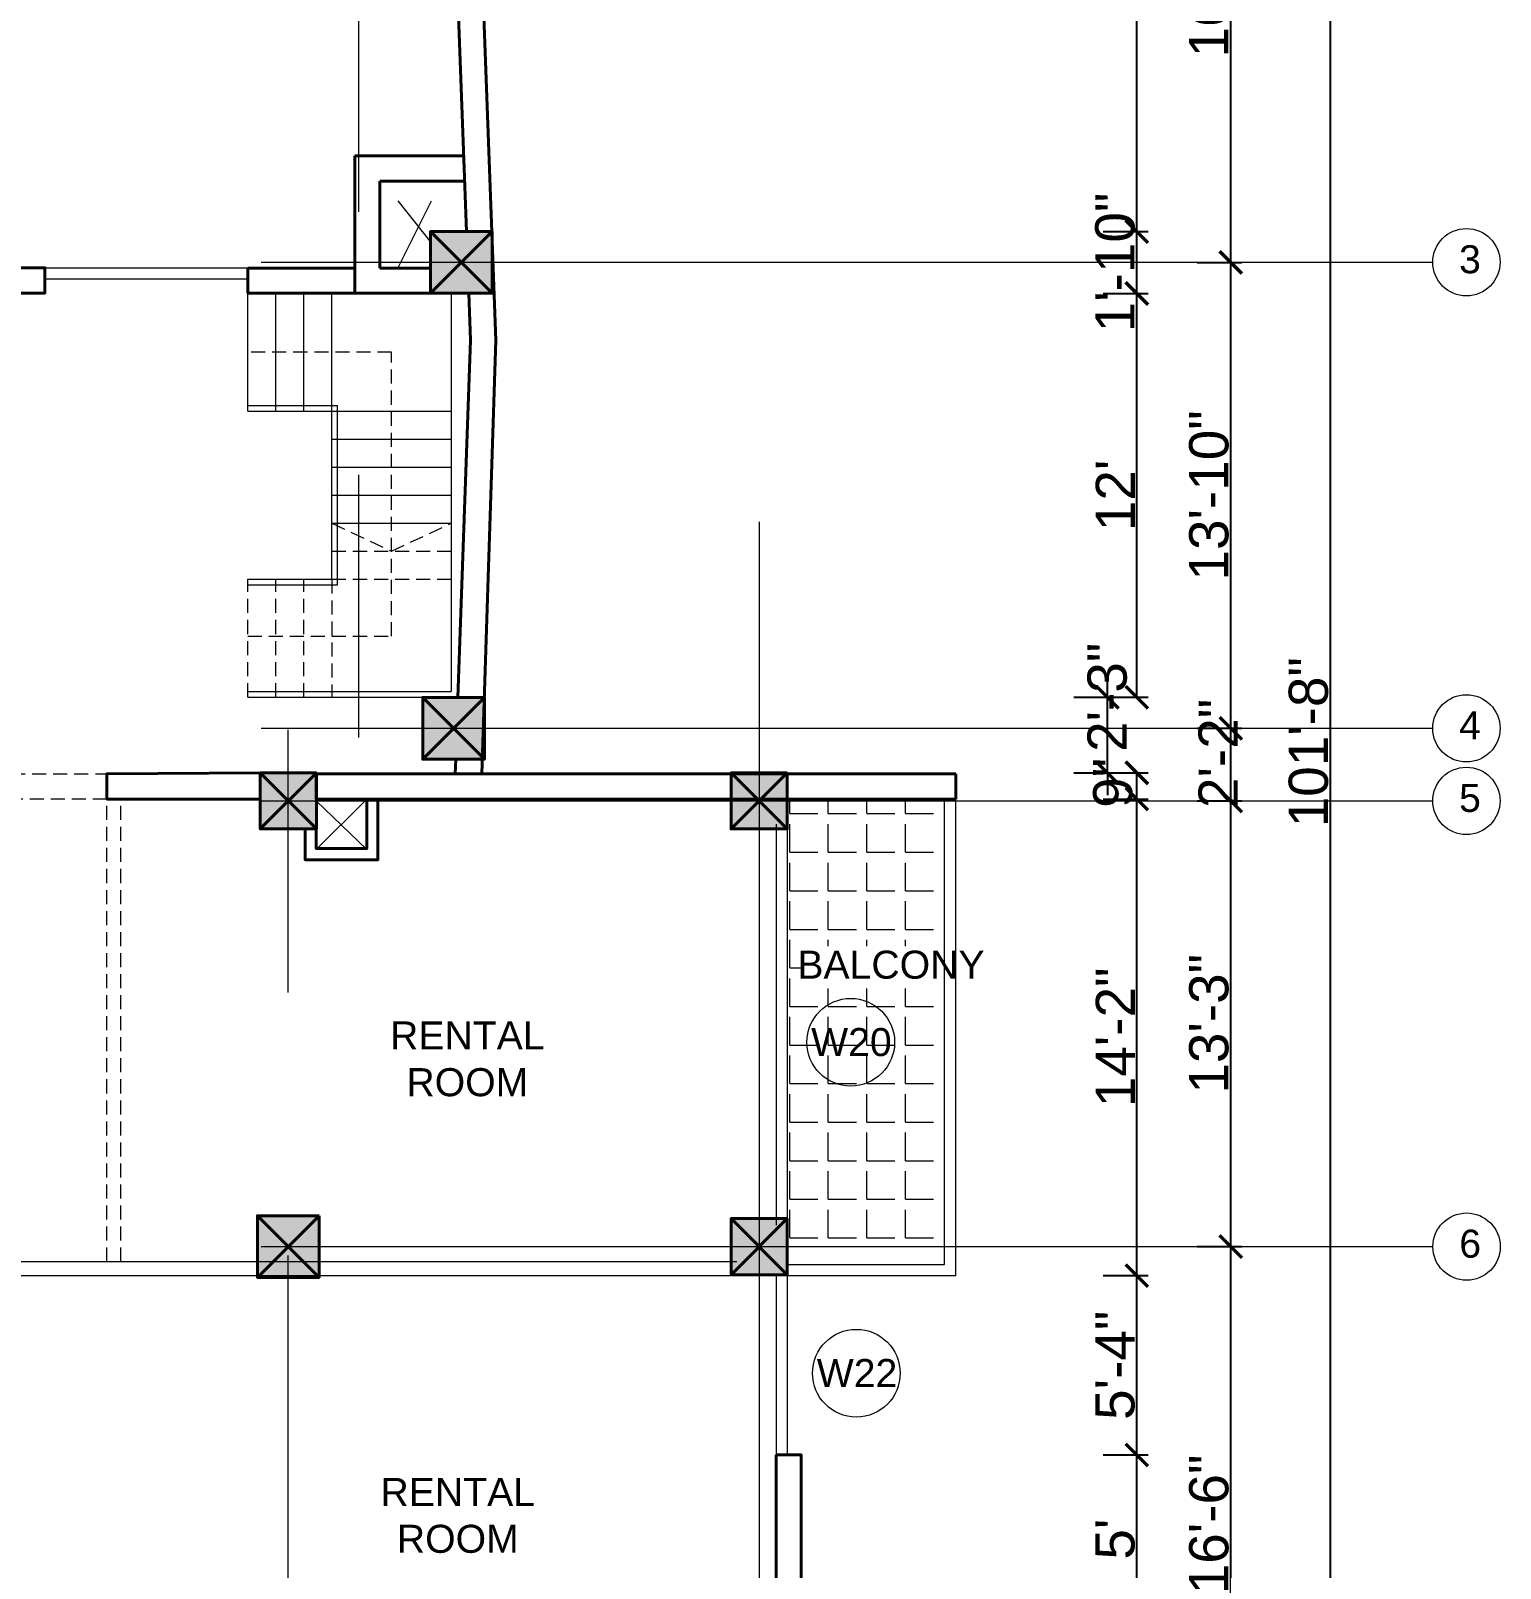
# Model space of a CAD drawing. Header units: inches. Extents: x 0 to 179512, y -43395 to -31716.
# Drawn here: x 174093 to 174617, y -37889 to -37341 of the extents above; entities that cross this region are included whole.
import ezdxf

# ---------------------------------------------------------------- set-up
doc = ezdxf.new("R2010")
doc.units = ezdxf.units.IN
doc.header["$LTSCALE"] = 10
doc.header["$MEASUREMENT"] = 0
doc.linetypes.add('CENTER2', pattern=[1.125, 0.75, -0.125, 0.125, -0.125])
doc.linetypes.add('DASHED', pattern=[0.75, 0.5, -0.25])
doc.layers.get('Defpoints').update_dxf_attribs({"color": 215})
for name, color, linetype, lineweight in [('colum', 2, 'Continuous', 40), ('DUCT', 6, 'Continuous', 40), ('Grid name', 4, 'Continuous', 0), ('hatch', 95, 'Continuous', 0), ('NEW LETTERING', 3, 'Continuous', 0), ('OL_AR_Center line', 253, 'CENTER2', 13), ('OL_AR_Hatch', 253, 'Continuous', 15), ('OL_AR_SYMBOL', 1, 'Continuous', 5), ('OL_AR_Text', 140, 'Continuous', 5), ('OL_AR_WALL', 255, 'Continuous', 40), ('window', 6, 'Continuous', 9)]:
    doc.layers.add(name, color=color, linetype=linetype, lineweight=lineweight)
doc.styles.add('arial', font='arial.ttf')
doc.styles.get("Standard").update_dxf_attribs({"font": 'arial.ttf'})
doc.dimstyles.new('Dim_OLA', dxfattribs={"dimscale": 2, "dimtxt": 7, "dimasz": 4, "dimexe": 2, "dimexo": 0.5, "dimgap": 0.3, "dimtad": 1, "dimdec": 0, "dimzin": 0, "dimdsep": 46, "dimlunit": 3, "dimtxsty": 'arial', "dimblk": 'ARCHTICK', "dimcen": 0.05, "dimadec": 0, "dimazin": 0, "dimtfac": 1, "dimtdec": 0, "dimtix": 1, "dimtmove": 2, "dimatfit": 3, "dimldrblk": 'DOT', "dimfxl": 6, "dimfxlon": 1, "dimtolj": 1, "dimtzin": 0, "dimarcsym": 0})

# ---------------------------------------------------------------- blocks, each defined once
blk = doc.blocks.new('stair')
at = {"layer": 'OL_AR_Hatch'}
for p, q in [((165958.84, -28087.27), (165958.84, -28045.27)), ((165968.84, -28087.27), (165968.84, -28045.27)), ((165978.84, -28087.27), (165978.84, -28045.27)), ((165988.84, -28147.27), (165988.84, -28045.27)), ((165958.84, -28085.27), (165990.84, -28085.27)), ((165958.84, -28087.27), (166031.31, -28087.27)), ((165990.84, -28149.27), (165990.84, -28085.27)), ((165988.84, -28097.27), (166031.31, -28097.27)), ((165988.84, -28107.27), (166031.31, -28107.27)), ((165988.84, -28117.27), (166031.31, -28117.27)), ((165988.84, -28127.27), (166031.31, -28127.27)), ((165958.84, -28147.27), (165988.84, -28147.27)), ((165958.84, -28149.27), (165990.84, -28149.27)), ((165958.84, -28187.27), (166031.31, -28187.27)), ((165958.84, -28189.27), (166031.31, -28189.27))]:
    blk.add_line(p, q, dxfattribs=at)
blk.add_lwpolyline([(165958.84, -28045.27), (166031.31, -28045.27), (166031.31, -28187.27)], dxfattribs=at)
at = {"layer": 'OL_AR_SYMBOL', "linetype": 'DASHED'}
for p, q in [((165988.84, -28137.27), (166031.31, -28137.27)), ((165958.84, -28189.27), (165958.84, -28147.27)), ((165968.84, -28189.27), (165968.84, -28147.27)), ((165978.84, -28189.27), (165978.84, -28147.27)), ((165988.84, -28147.27), (166031.31, -28147.27)), ((165988.84, -28147.27), (165988.84, -28189.27))]:
    blk.add_line(p, q, dxfattribs=at)
for points in [[(165958.84, -28167.5), (166010.07, -28167.5), (166010.07, -28066.27), (165958.84, -28066.27)], [(165988.84, -28127.27), (166010.07, -28137.27), (166031.31, -28127.27)]]:
    blk.add_lwpolyline(points, dxfattribs=at)
blk = doc.blocks.new('_ArchTick')
at = {"color": 0, "linetype": 'ByBlock', "const_width": 0.15}
blk.add_lwpolyline([(-0.5, -0.5), (0.5, 0.5)], dxfattribs=at)
blk = doc.blocks.new('*D164')
at = {"layer": 'Defpoints', "color": 0, "transparency": 16777216}
for p in [(174422.94, -36963.5), (174250.39, -37220.13), (174422.94, -37605.44)]:
    blk.add_point(p, dxfattribs=at)
at = {"layer": 'OL_AR_Text', "color": 0, "lineweight": -2, "transparency": 16777216}
for p, q in [((174250.39, -36975.5), (174250.39, -36959.5)), ((174422.94, -36975.5), (174422.94, -36959.5)), ((174250.39, -36963.5), (174422.94, -36963.5))]:
    blk.add_line(p, q, dxfattribs=at)
at = {"layer": 'OL_AR_Text', "color": 0, "lineweight": -2, "transparency": 16777216, "xscale": 8, "yscale": 8, "zscale": 8, "rotation": 180}
blk.add_blockref('_ArchTick', (174250.39, -36963.5), dxfattribs=at)
at = {"layer": 'OL_AR_Text', "color": 0, "lineweight": -2, "transparency": 16777216, "xscale": 8, "yscale": 8, "zscale": 8}
blk.add_blockref('_ArchTick', (174422.94, -36963.5), dxfattribs=at)
at = {"layer": 'OL_AR_Text', "color": 0, "transparency": 16777216, "insert": (174336.66, -36955.75), "char_height": 14, "attachment_point": 5, "style": 'arial'}
blk.add_mtext('\\A1;14\'-5"', dxfattribs=at)
blk = doc.blocks.new('_Dot')
at = {"color": 0, "linetype": 'ByBlock', "lineweight": -2}
blk.add_line((-0.5, 0), (-1, 0), dxfattribs=at)
at = {"color": 0, "linetype": 'ByBlock', "const_width": 0.5}
blk.add_lwpolyline([(-0.25, 0, 1), (0.25, 0, 1)], format="xyb", close=True, dxfattribs=at)
blk = doc.blocks.new('*D312')
at = {"layer": 'Defpoints', "color": 0, "transparency": 16777216}
for p in [(174367.86, -37848.66), (174487.5, -37848.66), (174358.86, -37908.66)]:
    blk.add_point(p, dxfattribs=at)
at = {"layer": 'OL_AR_Text', "color": 0, "lineweight": -2, "transparency": 16777216}
for p, q in [((174475.5, -37848.66), (174491.5, -37848.66)), ((174487.5, -37908.66), (174487.5, -37848.66)), ((174475.5, -37908.66), (174491.5, -37908.66))]:
    blk.add_line(p, q, dxfattribs=at)
at = {"layer": 'OL_AR_Text', "color": 0, "lineweight": -2, "transparency": 16777216, "xscale": 8, "yscale": 8, "zscale": 8}
for p, rotation in [((174487.5, -37848.66), 90), ((174487.5, -37908.66), 270)]:
    blk.add_blockref('_ArchTick', p, dxfattribs=dict(at, rotation=rotation))
at = {"layer": 'OL_AR_Text', "color": 0, "transparency": 16777216, "insert": (174479.78, -37878.66), "char_height": 14, "attachment_point": 5, "rotation": 90, "style": 'arial'}
blk.add_mtext("\\A1;5'", dxfattribs=at)
blk = doc.blocks.new('*D313')
at = {"layer": 'Defpoints', "color": 0, "transparency": 16777216}
for p in [(174362.86, -37784.72), (174487.5, -37784.72), (174367.86, -37848.66)]:
    blk.add_point(p, dxfattribs=at)
at = {"layer": 'OL_AR_Text', "color": 0, "lineweight": -2, "transparency": 16777216}
for p, q in [((174475.5, -37784.72), (174491.5, -37784.72)), ((174487.5, -37848.66), (174487.5, -37784.72)), ((174475.5, -37848.66), (174491.5, -37848.66))]:
    blk.add_line(p, q, dxfattribs=at)
at = {"layer": 'OL_AR_Text', "color": 0, "lineweight": -2, "transparency": 16777216, "xscale": 8, "yscale": 8, "zscale": 8}
for p, rotation in [((174487.5, -37784.72), 90), ((174487.5, -37848.66), 270)]:
    blk.add_blockref('_ArchTick', p, dxfattribs=dict(at, rotation=rotation))
at = {"layer": 'OL_AR_Text', "color": 0, "transparency": 16777216, "insert": (174479.78, -37816.69), "char_height": 14, "attachment_point": 5, "rotation": 90, "style": 'arial'}
blk.add_mtext('\\A1;5\'-4"', dxfattribs=at)
blk = doc.blocks.new('*D314')
at = {"layer": 'Defpoints', "color": 0, "transparency": 16777216}
for p in [(174422.94, -37614.78), (174487.5, -37614.78), (174362.86, -37784.72)]:
    blk.add_point(p, dxfattribs=at)
at = {"layer": 'OL_AR_Text', "color": 0, "lineweight": -2, "transparency": 16777216}
for p, q in [((174475.5, -37614.78), (174491.5, -37614.78)), ((174487.5, -37784.72), (174487.5, -37614.78)), ((174475.5, -37784.72), (174491.5, -37784.72))]:
    blk.add_line(p, q, dxfattribs=at)
at = {"layer": 'OL_AR_Text', "color": 0, "lineweight": -2, "transparency": 16777216, "xscale": 8, "yscale": 8, "zscale": 8}
for p, rotation in [((174487.5, -37614.78), 90), ((174487.5, -37784.72), 270)]:
    blk.add_blockref('_ArchTick', p, dxfattribs=dict(at, rotation=rotation))
at = {"layer": 'OL_AR_Text', "color": 0, "transparency": 16777216, "insert": (174479.87, -37699.75), "char_height": 14, "attachment_point": 5, "rotation": 90, "style": 'arial'}
blk.add_mtext('\\A1;14\'-2"', dxfattribs=at)
blk = doc.blocks.new('*D315')
at = {"layer": 'Defpoints', "color": 0, "transparency": 16777216}
for p in [(174422.94, -37605.44), (174487.5, -37605.44), (174422.94, -37614.78)]:
    blk.add_point(p, dxfattribs=at)
at = {"layer": 'OL_AR_Text', "color": 0, "lineweight": -2, "transparency": 16777216}
for p, q in [((174475.5, -37605.44), (174491.5, -37605.44)), ((174487.5, -37614.78), (174487.5, -37605.44)), ((174475.5, -37614.78), (174491.5, -37614.78))]:
    blk.add_line(p, q, dxfattribs=at)
at = {"layer": 'OL_AR_Text', "color": 0, "lineweight": -2, "transparency": 16777216, "xscale": 8, "yscale": 8, "zscale": 8}
for p, rotation in [((174487.5, -37605.44), 90), ((174487.5, -37614.78), 270)]:
    blk.add_blockref('_ArchTick', p, dxfattribs=dict(at, rotation=rotation))
at = {"layer": 'OL_AR_Text', "color": 0, "transparency": 16777216, "insert": (174479, -37609), "char_height": 14, "attachment_point": 5, "rotation": 90, "style": 'arial'}
blk.add_mtext('\\A1;9"', dxfattribs=at)
blk = doc.blocks.new('*D316')
at = {"layer": 'Defpoints', "color": 0, "transparency": 16777216}
for p in [(174254.57, -37578.51), (174477, -37578.51), (174422.94, -37605.44)]:
    blk.add_point(p, dxfattribs=at)
at = {"layer": 'OL_AR_Text', "color": 0, "lineweight": -2, "transparency": 16777216}
for p, q in [((174477, -37578.51), (174477, -37570.51)), ((174465, -37578.51), (174481, -37578.51)), ((174477, -37605.44), (174477, -37578.51)), ((174465, -37605.44), (174481, -37605.44)), ((174477, -37605.44), (174477, -37613.44))]:
    blk.add_line(p, q, dxfattribs=at)
at = {"layer": 'OL_AR_Text', "color": 0, "lineweight": -2, "transparency": 16777216, "xscale": 8, "yscale": 8, "zscale": 8}
for p, rotation in [((174477, -37578.51), 270), ((174477, -37605.44), 90)]:
    blk.add_blockref('_ArchTick', p, dxfattribs=dict(at, rotation=rotation))
at = {"layer": 'OL_AR_Text', "color": 0, "transparency": 16777216, "insert": (174477, -37578.51), "char_height": 14, "attachment_point": 5, "rotation": 90, "style": 'arial'}
blk.add_mtext('\\A1;2\'-3"', dxfattribs=at)
blk = doc.blocks.new('*D317')
at = {"layer": 'Defpoints', "color": 0, "transparency": 16777216}
for p in [(174258.33, -37434.51), (174487.5, -37434.51), (174254.57, -37578.51)]:
    blk.add_point(p, dxfattribs=at)
at = {"layer": 'OL_AR_Text', "color": 0, "lineweight": -2, "transparency": 16777216}
for p, q in [((174475.5, -37434.51), (174491.5, -37434.51)), ((174487.5, -37578.51), (174487.5, -37434.51)), ((174475.5, -37578.51), (174491.5, -37578.51))]:
    blk.add_line(p, q, dxfattribs=at)
at = {"layer": 'OL_AR_Text', "color": 0, "lineweight": -2, "transparency": 16777216, "xscale": 8, "yscale": 8, "zscale": 8}
for p, rotation in [((174487.5, -37434.51), 90), ((174487.5, -37578.51), 270)]:
    blk.add_blockref('_ArchTick', p, dxfattribs=dict(at, rotation=rotation))
at = {"layer": 'OL_AR_Text', "color": 0, "transparency": 16777216, "insert": (174479.87, -37506.51), "char_height": 14, "attachment_point": 5, "rotation": 90, "style": 'arial'}
blk.add_mtext("\\A1;12'", dxfattribs=at)
blk = doc.blocks.new('*D318')
at = {"layer": 'Defpoints', "color": 0, "transparency": 16777216}
for p in [(174257.66, -37412.44), (174487.5, -37412.44), (174258.33, -37434.51)]:
    blk.add_point(p, dxfattribs=at)
at = {"layer": 'OL_AR_Text', "color": 0, "lineweight": -2, "transparency": 16777216}
for p, q in [((174475.5, -37412.44), (174491.5, -37412.44)), ((174487.5, -37434.51), (174487.5, -37412.44)), ((174475.5, -37434.51), (174491.5, -37434.51))]:
    blk.add_line(p, q, dxfattribs=at)
at = {"layer": 'OL_AR_Text', "color": 0, "transparency": 16777216, "insert": (174479.75, -37423.47), "char_height": 14, "attachment_point": 5, "rotation": 90, "style": 'arial'}
blk.add_mtext('\\A1;1\'-10"', dxfattribs=at)
blk = doc.blocks.new('*D319')
at = {"layer": 'Defpoints', "color": 0, "transparency": 16777216}
for p in [(174250.39, -37220.13), (174487.5, -37220.13), (174257.66, -37412.44)]:
    blk.add_point(p, dxfattribs=at)
at = {"layer": 'OL_AR_Text', "color": 0, "lineweight": -2, "transparency": 16777216}
for p, q in [((174475.5, -37220.13), (174491.5, -37220.13)), ((174487.5, -37412.44), (174487.5, -37220.13)), ((174475.5, -37412.44), (174491.5, -37412.44))]:
    blk.add_line(p, q, dxfattribs=at)
at = {"layer": 'OL_AR_Text', "color": 0, "lineweight": -2, "transparency": 16777216, "xscale": 8, "yscale": 8, "zscale": 8}
for p, rotation in [((174487.5, -37220.13), 90), ((174487.5, -37412.44), 270)]:
    blk.add_blockref('_ArchTick', p, dxfattribs=dict(at, rotation=rotation))
at = {"layer": 'OL_AR_Text', "color": 0, "transparency": 16777216, "insert": (174479.75, -37316.28), "char_height": 14, "attachment_point": 5, "rotation": 90, "style": 'arial'}
blk.add_mtext("\\A1;16'", dxfattribs=at)
blk = doc.blocks.new('*D324')
at = {"layer": 'Defpoints', "color": 0, "transparency": 16777216}
for p in [(174352.86, -37774.38), (174521, -37774.38), (174026.18, -37972.47)]:
    blk.add_point(p, dxfattribs=at)
at = {"layer": 'OL_AR_Text', "color": 0, "lineweight": -2, "transparency": 16777216}
for p, q in [((174509, -37774.38), (174525, -37774.38)), ((174521, -37972.47), (174521, -37774.38)), ((174509, -37972.47), (174525, -37972.47))]:
    blk.add_line(p, q, dxfattribs=at)
at = {"layer": 'OL_AR_Text', "color": 0, "lineweight": -2, "transparency": 16777216, "xscale": 8, "yscale": 8, "zscale": 8}
for p, rotation in [((174521, -37774.38), 90), ((174521, -37972.47), 270)]:
    blk.add_blockref('_ArchTick', p, dxfattribs=dict(at, rotation=rotation))
at = {"layer": 'OL_AR_Text', "color": 0, "transparency": 16777216, "insert": (174513.25, -37873.42), "char_height": 14, "attachment_point": 5, "rotation": 90, "style": 'arial'}
blk.add_mtext('\\A1;16\'-6"', dxfattribs=at)
blk = doc.blocks.new('*D325')
at = {"layer": 'Defpoints', "color": 0, "transparency": 16777216}
for p in [(174352.86, -37615.44), (174521, -37615.44), (174352.86, -37774.38)]:
    blk.add_point(p, dxfattribs=at)
at = {"layer": 'OL_AR_Text', "color": 0, "lineweight": -2, "transparency": 16777216}
for p, q in [((174509, -37615.44), (174525, -37615.44)), ((174521, -37774.38), (174521, -37615.44)), ((174509, -37774.38), (174525, -37774.38))]:
    blk.add_line(p, q, dxfattribs=at)
at = {"layer": 'OL_AR_Text', "color": 0, "lineweight": -2, "transparency": 16777216, "xscale": 8, "yscale": 8, "zscale": 8}
for p, rotation in [((174521, -37615.44), 90), ((174521, -37774.38), 270)]:
    blk.add_blockref('_ArchTick', p, dxfattribs=dict(at, rotation=rotation))
at = {"layer": 'OL_AR_Text', "color": 0, "transparency": 16777216, "insert": (174513.25, -37694.91), "char_height": 14, "attachment_point": 5, "rotation": 90, "style": 'arial'}
blk.add_mtext('\\A1;13\'-3"', dxfattribs=at)
blk = doc.blocks.new('*D326')
at = {"layer": 'Defpoints', "color": 0, "transparency": 16777216}
for p in [(174352.86, -37589.57), (174521, -37589.57), (174352.86, -37615.44)]:
    blk.add_point(p, dxfattribs=at)
at = {"layer": 'OL_AR_Text', "color": 0, "lineweight": -2, "transparency": 16777216}
for p, q in [((174509, -37589.57), (174525, -37589.57)), ((174521, -37615.44), (174521, -37589.57)), ((174509, -37615.44), (174525, -37615.44))]:
    blk.add_line(p, q, dxfattribs=at)
at = {"layer": 'OL_AR_Text', "color": 0, "lineweight": -2, "transparency": 16777216, "xscale": 8, "yscale": 8, "zscale": 8}
for p, rotation in [((174521, -37589.57), 90), ((174521, -37615.44), 270)]:
    blk.add_blockref('_ArchTick', p, dxfattribs=dict(at, rotation=rotation))
at = {"layer": 'OL_AR_Text', "color": 0, "transparency": 16777216, "insert": (174516.5, -37598.5), "char_height": 14, "attachment_point": 5, "rotation": 90, "style": 'arial'}
blk.add_mtext('\\A1;2\'-2"', dxfattribs=at)
blk = doc.blocks.new('*D327')
at = {"layer": 'Defpoints', "color": 0, "transparency": 16777216}
for p in [(174246.66, -37423.44), (174521, -37423.44), (174352.86, -37589.57)]:
    blk.add_point(p, dxfattribs=at)
at = {"layer": 'OL_AR_Text', "color": 0, "lineweight": -2, "transparency": 16777216}
for p, q in [((174509, -37423.44), (174525, -37423.44)), ((174521, -37589.57), (174521, -37423.44)), ((174509, -37589.57), (174525, -37589.57))]:
    blk.add_line(p, q, dxfattribs=at)
at = {"layer": 'OL_AR_Text', "color": 0, "lineweight": -2, "transparency": 16777216, "xscale": 8, "yscale": 8, "zscale": 8}
for p, rotation in [((174521, -37423.44), 90), ((174521, -37589.57), 270)]:
    blk.add_blockref('_ArchTick', p, dxfattribs=dict(at, rotation=rotation))
at = {"layer": 'OL_AR_Text', "color": 0, "transparency": 16777216, "insert": (174513.25, -37506.51), "char_height": 14, "attachment_point": 5, "rotation": 90, "style": 'arial'}
blk.add_mtext('\\A1;13\'-10"', dxfattribs=at)
blk = doc.blocks.new('*D328')
at = {"layer": 'Defpoints', "color": 0, "transparency": 16777216}
for p in [(174222.71, -37227.44), (174521, -37227.44), (174246.66, -37423.44)]:
    blk.add_point(p, dxfattribs=at)
at = {"layer": 'OL_AR_Text', "color": 0, "lineweight": -2, "transparency": 16777216}
for p, q in [((174509, -37227.44), (174525, -37227.44)), ((174521, -37423.44), (174521, -37227.44)), ((174509, -37423.44), (174525, -37423.44))]:
    blk.add_line(p, q, dxfattribs=at)
at = {"layer": 'OL_AR_Text', "color": 0, "lineweight": -2, "transparency": 16777216, "xscale": 8, "yscale": 8, "zscale": 8}
for p, rotation in [((174521, -37227.44), 90), ((174521, -37423.44), 270)]:
    blk.add_blockref('_ArchTick', p, dxfattribs=dict(at, rotation=rotation))
at = {"layer": 'OL_AR_Text', "color": 0, "transparency": 16777216, "insert": (174513.25, -37325.44), "char_height": 14, "attachment_point": 5, "rotation": 90, "style": 'arial'}
blk.add_mtext('\\A1;16\'-4"', dxfattribs=at)
blk = doc.blocks.new('*D330')
at = {"layer": 'Defpoints', "color": 0, "transparency": 16777216}
for p in [(174487.5, -36984.44), (174556.5, -36984.44), (174486.5, -38204.6)]:
    blk.add_point(p, dxfattribs=at)
at = {"layer": 'OL_AR_Text', "color": 0, "lineweight": -2, "transparency": 16777216}
for p, q in [((174544.5, -36984.44), (174560.5, -36984.44)), ((174556.5, -38204.6), (174556.5, -36984.44)), ((174544.5, -38204.6), (174560.5, -38204.6))]:
    blk.add_line(p, q, dxfattribs=at)
at = {"layer": 'OL_AR_Text', "color": 0, "lineweight": -2, "transparency": 16777216, "xscale": 8, "yscale": 8, "zscale": 8}
for p, rotation in [((174556.5, -36984.44), 90), ((174556.5, -38204.6), 270)]:
    blk.add_blockref('_ArchTick', p, dxfattribs=dict(at, rotation=rotation))
at = {"layer": 'OL_AR_Text', "color": 0, "transparency": 16777216, "insert": (174548.75, -37594.52), "char_height": 14, "attachment_point": 5, "rotation": 90, "style": 'arial'}
blk.add_mtext('\\A1;101\'-8"', dxfattribs=at)

msp = doc.modelspace()

# ---------------------------------------------------------------- hatches: boundary and pattern name
at = {"layer": 'hatch', "transparency": 33554536}
h = msp.add_hatch(dxfattribs=at)
h.set_pattern_fill('AR-CONC', color=256, angle=360)
h.set_pattern_definition([(50, (12640.7414, 0), (7.17260183, -0.62752135), [0.75, -8.25]), (355, (12640.7414, 0), (-1.38751334, 7.52192134), [0.6, -6.6]), (100.4514445, (12641.339, -0.052), (5.78508847, 6.8943999), [0.63740192, -7.01142112]), (46.1842, (12640.741, 2), (10.6724133, -1.6551928), [1.125, -12.375]), (96.6356355, (12641.631, 1.862), (9.34661946, 9.741186), [0.9561034, -10.5171376]), (351.184164, (12640.741, 2), (9.34661945, 9.741186), [0.9, -9.9]), (21, (12641.7414, 1.5), (5.96907052, -4.0261889), [0.75, -8.25]), (326, (12641.7414, 1.5), (2.43315332, 7.25150045), [0.6, -6.6]), (71.4514447, (12642.239, 1.1645), (8.40222377, 3.22531153), [0.6374019, -7.01142112]), (37.5, (12640.7414, 0), (0.121598553, 3.32893854), [0, -6.52, 0, -6.7, 0, -6.625]), (7.5, (12640.7414, 0), (2.630695374, 3.94411712), [0, -3.82, 0, -6.37, 0, -2.525]), (327.5, (12638.5114, 0), (5.33822436, -0.225548717), [0, -2.5, 0, -7.8, 0, -10.35]), (317.5, (12637.5114, 0), (5.8318617, 1.00104982), [0, -3.25, 0, -5.18, 0, -7.35])])
h.paths.add_polyline_path([(174060.18, -37020.44), (174038.18, -37020.44), (174049.18, -37031.44)])
h.paths.add_polyline_path([(174049.18, -37031.44), (174038.18, -37020.44), (174038.18, -37042.44)])
h.paths.add_polyline_path([(174049.18, -37031.44), (174038.18, -37042.44), (174060.18, -37042.44)])
h.paths.add_polyline_path([(174060.18, -37020.44), (174049.18, -37031.44), (174060.18, -37042.44)])
h.paths.add_polyline_path([(174219.74, -37020.44), (174197.74, -37020.44), (174208.74, -37031.44)])
h.paths.add_polyline_path([(174197.74, -37020.44), (174197.74, -37042.44), (174208.74, -37031.44)])
h.paths.add_polyline_path([(174208.74, -37031.44), (174197.74, -37042.44), (174219.74, -37042.44)])
h.paths.add_polyline_path([(174219.74, -37020.44), (174208.74, -37031.44), (174219.74, -37042.44)])
h.paths.add_polyline_path([(174222.71, -37227.44), (174211.71, -37216.44), (174211.71, -37238.44)])
h.paths.add_polyline_path([(174233.71, -37216.44), (174211.71, -37216.44), (174222.71, -37227.44)])
h.paths.add_polyline_path([(174233.71, -37216.44), (174222.71, -37227.44), (174233.71, -37238.44)])
h.paths.add_polyline_path([(174222.71, -37227.44), (174211.71, -37238.44), (174233.71, -37238.44)])
h.paths.add_polyline_path([(174060.18, -37216.44), (174038.18, -37216.44), (174049.18, -37227.44)])
h.paths.add_polyline_path([(174038.18, -37216.44), (174038.18, -37238.44), (174049.18, -37227.44)])
h.paths.add_polyline_path([(174049.18, -37227.44), (174038.18, -37238.44), (174060.18, -37238.44)])
h.paths.add_polyline_path([(174060.18, -37216.44), (174049.18, -37227.44), (174060.18, -37238.44)])
h.paths.add_polyline_path([(174060.18, -37412.37), (174038.18, -37412.37), (174049.18, -37423.37)])
h.paths.add_polyline_path([(174060.18, -37412.37), (174049.18, -37423.37), (174060.18, -37434.37)])
h.paths.add_polyline_path([(174038.18, -37412.37), (174038.18, -37434.37), (174049.18, -37423.37)])
h.paths.add_polyline_path([(174049.18, -37423.37), (174038.18, -37434.37), (174060.18, -37434.37)])
h.paths.add_polyline_path([(174257.66, -37412.44), (174235.66, -37412.44), (174246.66, -37423.44)])
h.paths.add_polyline_path([(174235.66, -37412.44), (174235.66, -37434.44), (174246.66, -37423.44)])
h.paths.add_polyline_path([(174246.66, -37423.44), (174235.66, -37434.44), (174257.66, -37434.44)])
h.paths.add_polyline_path([(174257.66, -37412.44), (174246.66, -37423.44), (174257.66, -37434.44)])
h.paths.add_polyline_path([(173552.23, -37615.44), (173540.23, -37603.44), (173540.23, -37627.44)])
h.paths.add_polyline_path([(173564.23, -37603.44), (173540.23, -37603.44), (173552.23, -37615.44)])
h.paths.add_polyline_path([(173564.23, -37603.44), (173552.23, -37615.44), (173564.23, -37627.44)])
h.paths.add_polyline_path([(173552.23, -37615.44), (173540.23, -37627.44), (173564.23, -37627.44)])
h.paths.add_polyline_path([(173798.31, -37605.44), (173778.31, -37605.44), (173788.31, -37615.44)])
h.paths.add_polyline_path([(173788.31, -37615.44), (173778.31, -37605.44), (173778.31, -37625.44)])
h.paths.add_polyline_path([(173788.31, -37615.44), (173778.31, -37625.44), (173798.31, -37625.44)])
h.paths.add_polyline_path([(173798.31, -37605.44), (173788.31, -37615.44), (173798.31, -37625.44)])
h.paths.add_polyline_path([(174049.18, -37589.57), (174038.18, -37578.57), (174038.18, -37600.57)])
h.paths.add_polyline_path([(174060.18, -37578.57), (174038.18, -37578.57), (174049.18, -37589.57)])
h.paths.add_polyline_path([(174060.18, -37578.57), (174049.18, -37589.57), (174060.18, -37600.57)])
h.paths.add_polyline_path([(174049.18, -37589.57), (174038.18, -37600.57), (174060.18, -37600.57)])
h.paths.add_polyline_path([(174038.23, -37603.39), (174014.23, -37603.39), (174026.23, -37615.39)])
h.paths.add_polyline_path([(174026.23, -37615.39), (174014.23, -37603.39), (174014.23, -37627.39)])
h.paths.add_polyline_path([(174026.23, -37615.39), (174014.23, -37627.39), (174038.23, -37627.39)])
h.paths.add_polyline_path([(174038.23, -37603.39), (174026.23, -37615.39), (174038.23, -37627.39)])
h.paths.add_polyline_path([(174194.99, -37605.44), (174174.99, -37605.44), (174184.99, -37615.44)])
h.paths.add_polyline_path([(174184.99, -37615.44), (174174.99, -37605.44), (174174.99, -37625.44)])
h.paths.add_polyline_path([(174184.99, -37615.44), (174174.99, -37625.44), (174194.99, -37625.44)])
h.paths.add_polyline_path([(174194.99, -37605.44), (174184.99, -37615.44), (174194.99, -37625.44)])
h.paths.add_polyline_path([(174254.9, -37578.57), (174232.9, -37578.57), (174243.9, -37589.57)])
h.paths.add_polyline_path([(174254.9, -37578.57), (174243.9, -37589.57), (174254.9, -37600.57)])
h.paths.add_polyline_path([(174243.9, -37589.57), (174232.9, -37600.57), (174254.9, -37600.57)])
h.paths.add_polyline_path([(174243.9, -37589.57), (174232.9, -37578.57), (174232.9, -37600.57)])
h.paths.add_polyline_path([(174362.86, -37605.44), (174342.86, -37605.44), (174352.86, -37615.44)])
h.paths.add_polyline_path([(174352.86, -37615.44), (174342.86, -37605.44), (174342.86, -37625.44)])
h.paths.add_polyline_path([(174352.86, -37615.44), (174342.86, -37625.44), (174362.86, -37625.44)])
h.paths.add_polyline_path([(174362.86, -37605.44), (174352.86, -37615.44), (174362.86, -37625.44)])
h.paths.add_polyline_path([(173564.23, -37762.38), (173540.23, -37762.38), (173552.23, -37774.38)])
h.paths.add_polyline_path([(173552.23, -37774.38), (173540.23, -37762.38), (173540.23, -37786.38)])
h.paths.add_polyline_path([(173552.23, -37774.38), (173540.23, -37786.38), (173564.23, -37786.38)])
h.paths.add_polyline_path([(173564.23, -37762.38), (173552.23, -37774.38), (173564.23, -37786.38)])
h.paths.add_polyline_path([(173788.22, -37759.38), (173788.22, -37774.38), (173803.22, -37774.38, 0.414214)])
h.paths.add_polyline_path([(173788.22, -37759.38, 0.414214), (173773.22, -37774.38), (173788.22, -37774.38)])
h.paths.add_polyline_path([(173788.22, -37774.38), (173773.22, -37774.38, 0.414214), (173788.22, -37789.38)])
h.paths.add_polyline_path([(173803.22, -37774.38), (173788.22, -37774.38), (173788.22, -37789.38, 0.414214)])
h.paths.add_polyline_path([(174026.18, -37763.38, 0.414214), (174015.18, -37774.38), (174026.18, -37774.38)])
h.paths.add_polyline_path([(174026.18, -37763.38), (174026.18, -37774.38), (174037.18, -37774.38, 0.414214)])
h.paths.add_polyline_path([(174037.18, -37774.38), (174026.18, -37774.38), (174026.18, -37785.38, 0.414214)])
h.paths.add_polyline_path([(174026.18, -37774.38), (174015.18, -37774.38, 0.414214), (174026.18, -37785.38)])
h.paths.add_polyline_path([(174195.95, -37763.38), (174173.95, -37763.38), (174184.95, -37774.38)])
h.paths.add_polyline_path([(174184.95, -37774.38), (174173.95, -37763.38), (174173.95, -37785.38)])
h.paths.add_polyline_path([(174195.95, -37763.38), (174184.95, -37774.38), (174195.95, -37785.38)])
h.paths.add_polyline_path([(174184.95, -37774.38), (174173.95, -37785.38), (174195.95, -37785.38)])
h.paths.add_polyline_path([(174362.86, -37764.38), (174342.86, -37764.38), (174352.86, -37774.38)])
h.paths.add_polyline_path([(174352.86, -37774.38), (174342.86, -37764.38), (174342.86, -37784.38)])
h.paths.add_polyline_path([(174352.86, -37774.38), (174342.86, -37784.38), (174362.86, -37784.38)])
h.paths.add_polyline_path([(174362.86, -37764.38), (174352.86, -37774.38), (174362.86, -37784.38)])
h.paths.add_polyline_path([(173564.23, -37960.56), (173540.23, -37960.56), (173552.23, -37972.56)])
h.paths.add_polyline_path([(173552.23, -37972.56), (173540.23, -37960.56), (173540.23, -37984.56)])
h.paths.add_polyline_path([(173552.23, -37972.56), (173540.23, -37984.56), (173564.23, -37984.56)])
h.paths.add_polyline_path([(173564.23, -37960.56), (173552.23, -37972.56), (173564.23, -37984.56)])
h.paths.add_polyline_path([(173788.22, -37959.47, 0.414214), (173775.22, -37972.47), (173788.22, -37972.47)])
h.paths.add_polyline_path([(173788.22, -37959.47), (173788.22, -37972.47), (173801.22, -37972.47, 0.414214)])
h.paths.add_polyline_path([(173801.22, -37972.47), (173788.22, -37972.47), (173788.22, -37985.47, 0.414214)])
h.paths.add_polyline_path([(173788.22, -37972.47), (173775.22, -37972.47, 0.414214), (173788.22, -37985.47)])
h.paths.add_polyline_path([(174026.18, -37959.56), (174026.18, -37972.56), (174039.18, -37972.56, 0.414214)])
h.paths.add_polyline_path([(174026.18, -37959.56, 0.414214), (174013.18, -37972.56), (174026.18, -37972.56)])
h.paths.add_polyline_path([(174026.18, -37972.56), (174013.18, -37972.56, 0.414214), (174026.18, -37985.56)])
h.paths.add_polyline_path([(174039.18, -37972.56), (174026.18, -37972.56), (174026.18, -37985.56, 0.414214)])
h.paths.add_polyline_path([(174197.95, -37955.93), (174171.95, -37955.93), (174184.95, -37967.93)])
h.paths.add_polyline_path([(174171.95, -37955.93), (174171.95, -37979.93), (174184.95, -37967.93)])
h.paths.add_polyline_path([(174184.95, -37967.93), (174171.95, -37979.93), (174197.95, -37979.93)])
h.paths.add_polyline_path([(174197.95, -37955.93), (174184.95, -37967.93), (174197.95, -37979.93)])
h.paths.add_polyline_path([(174362.66, -37961.06), (174342.66, -37961.06), (174352.66, -37971.06)])
h.paths.add_polyline_path([(174362.66, -37961.06), (174352.66, -37971.06), (174362.66, -37981.06)])
h.paths.add_polyline_path([(174352.66, -37971.06), (174342.66, -37981.06), (174362.66, -37981.06)])
h.paths.add_polyline_path([(174342.66, -37961.06), (174342.66, -37981.06), (174352.66, -37971.06)])
h.paths.add_polyline_path([(173564.23, -38180.16), (173540.23, -38180.16), (173552.23, -38192.16)])
h.paths.add_polyline_path([(173540.23, -38180.16), (173540.23, -38204.16), (173552.23, -38192.16)])
h.paths.add_polyline_path([(173552.23, -38192.16), (173540.23, -38204.16), (173564.23, -38204.16)])
h.paths.add_polyline_path([(173564.23, -38180.16), (173552.23, -38192.16), (173564.23, -38204.16)])
h.paths.add_polyline_path([(173800.16, -38180.16), (173776.16, -38180.16), (173788.16, -38192.16)])
h.paths.add_polyline_path([(173800.16, -38180.16), (173788.16, -38192.16), (173800.16, -38204.16)])
h.paths.add_polyline_path([(173788.16, -38192.16), (173776.16, -38204.16), (173800.16, -38204.16)])
h.paths.add_polyline_path([(173776.16, -38180.16), (173776.16, -38204.16), (173788.16, -38192.16)])
h.paths.add_polyline_path([(174036.16, -38182.18), (174036.16, -38180.16), (174014.18, -38180.16), (174026.18, -38192.16)])
h.paths.add_polyline_path([(174014.18, -38180.16), (174014.18, -38204.16), (174026.18, -38192.16)])
h.paths.add_polyline_path([(174026.18, -38192.16), (174014.18, -38204.16), (174038.18, -38204.16)])
h.paths.add_polyline_path([(174038.16, -38180.18), (174038.16, -38180.16), (174036.16, -38180.16), (174036.16, -38182.18)], flags=17)
h.paths.add_polyline_path([(174026.18, -38192.16), (174038.18, -38204.16), (174038.18, -38180.16)])
h = msp.add_hatch(dxfattribs=at)
h.set_pattern_fill('ANGLE', color=256, scale=50)
h.set_pattern_definition([(0, (0, 0), (0, 13.75), [10, -3.75]), (90, (0, 0), (-13.75, 8e-16), [10, -3.75])])
h.paths.add_polyline_path([(174367.65, -37682.31), (174416.81, -37682.31), (174416.81, -37667.28), (174367.65, -37667.28)], flags=16)
h.paths.add_polyline_path([(174418.21, -37614.78), (174363.14, -37614.78), (174363.14, -37764.15), (174363.04, -37771.94), (174418.21, -37772.4)])

# ---------------------------------------------------------------- linework, layer by layer
at = {"layer": 'colum'}
for p, q in [((174257.66, -37434.44), (174235.66, -37412.44)), ((174235.66, -37434.44), (174257.66, -37412.44)), ((174254.9, -37600.57), (174232.9, -37578.57)), ((174232.9, -37600.57), (174254.9, -37578.57)), ((174194.99, -37625.44), (174174.99, -37605.44)), ((174174.99, -37625.44), (174194.99, -37605.44)), ((174362.86, -37625.44), (174342.86, -37605.44)), ((174342.86, -37625.44), (174362.86, -37605.44)), ((174195.95, -37785.38), (174173.95, -37763.38)), ((174173.95, -37785.38), (174195.95, -37763.38)), ((174362.86, -37784.38), (174342.86, -37764.38)), ((174342.86, -37784.38), (174362.86, -37764.38))]:
    msp.add_line(p, q, dxfattribs=at)
for points in [[(174257.66, -37412.44), (174257.66, -37434.44), (174235.66, -37434.44), (174235.66, -37412.44)], [(174254.9, -37578.57), (174254.9, -37600.57), (174232.9, -37600.57), (174232.9, -37578.57)], [(174194.99, -37605.44), (174194.99, -37625.44), (174174.99, -37625.44), (174174.99, -37605.44)], [(174362.86, -37605.44), (174362.86, -37625.44), (174342.86, -37625.44), (174342.86, -37605.44)], [(174195.95, -37763.38), (174195.95, -37785.38), (174173.95, -37785.38), (174173.95, -37763.38)], [(174362.86, -37764.38), (174362.86, -37784.38), (174342.86, -37784.38), (174342.86, -37764.38)]]:
    msp.add_lwpolyline(points, close=True, dxfattribs=at)
at = {"layer": 'DUCT'}
for p, q in [((174208.66, -37385.44), (174247.84, -37385.44)), ((174208.66, -37434.44), (174208.66, -37385.44)), ((174217.66, -37394.44), (174247.84, -37394.44)), ((174217.66, -37425.44), (174217.66, -37394.44)), ((174235.66, -37425.44), (174217.66, -37425.44)), ((174235.66, -37434.44), (174208.66, -37434.44))]:
    msp.add_line(p, q, dxfattribs=at)
for points in [[(174216.95, -37614.44), (174216.95, -37636.44), (174190.95, -37636.44), (174190.95, -37625.44)], [(174212.95, -37614.44), (174212.95, -37632.44), (174194.95, -37632.44), (174194.95, -37625.44)]]:
    msp.add_lwpolyline(points, dxfattribs=at)
at = {"layer": 'Grid name'}
for centre in [(174605, -37423.37), (174605, -37589.57), (174605, -37615.44), (174605.07, -37774.38)]:
    msp.add_circle(centre, 12, dxfattribs=at)
at = {"layer": 'NEW LETTERING'}
for centre in [(174385.5, -37701.5), (174387.5, -37819.5)]:
    msp.add_circle(centre, 15.63, dxfattribs=at)
at = {"layer": 'OL_AR_Center line', "ltscale": 75}
for p, q in [((174210, -36842.88), (174210, -37667.92)), ((173331.5, -37423.37), (174593, -37423.37)), ((174184.95, -38340.06), (174184.95, -37515.93)), ((174352.86, -37516), (174352.86, -38340.14)), ((173331.5, -37589.57), (174593, -37589.57)), ((173331.28, -37615.44), (174593, -37615.44)), ((173331.57, -37774.38), (174593.07, -37774.38))]:
    msp.add_line(p, q, dxfattribs=at)
at = {"layer": 'OL_AR_Hatch'}
for points in [[(174362.86, -37784.72), (174422.94, -37784.72), (174422.94, -37614.78)], [(174362.86, -37780.72), (174418.94, -37780.72), (174418.94, -37614.78)], [(174362.86, -37784.72), (174422.94, -37784.72), (174422.94, -37614.78)], [(174037.29, -37779.72), (174344.86, -37779.72)], [(174029.23, -37784.72), (174344.86, -37784.72)]]:
    msp.add_lwpolyline(points, dxfattribs=at)
at = {"layer": 'OL_AR_SYMBOL', "linetype": 'DASHED', "ltscale": 15}
for points in [[(174224.08, -37401.44), (174235.95, -37416.44)], [(174224.08, -37425.44), (174236.09, -37401.44)], [(174212.95, -37614.78), (174194.95, -37632.78)], [(174212.95, -37632.78), (174194.95, -37615.44)]]:
    msp.add_lwpolyline(points, dxfattribs=at)
at = {"layer": 'OL_AR_SYMBOL', "linetype": 'DASHED'}
msp.add_lwpolyline([(174056.18, -37605.78), (174120.28, -37605.78), (174120.28, -37614.78), (174056.18, -37614.78)], close=True, dxfattribs=at)
for points in [[(174120.28, -37779.72), (174120.28, -37614.78)], [(174125.28, -37779.72), (174125.28, -37614.78)]]:
    msp.add_lwpolyline(points, dxfattribs=at)
at = {"layer": 'OL_AR_WALL'}
for p, q in [((174248.5, -37412.44), (174257.51, -37412.44)), ((174208.66, -37425.44), (174170.54, -37425.44)), ((174235.66, -37425.44), (174235.66, -37434.44)), ((174253.95, -37434.44), (174170.54, -37434.44)), ((174249.32, -37434.44), (174258.33, -37434.51)), ((174245.56, -37578.57), (174254.57, -37578.51)), ((174244.68, -37600.57), (174254.16, -37600.57)), ((174194.95, -37625.44), (174190.95, -37625.44))]:
    msp.add_line(p, q, dxfattribs=at)
for points in [[(174201, -37020.44), (174219.74, -37020.44), (174233.71, -37221.16), (174250.39, -37220.13), (174258.94, -37451.12), (174254, -37605.78)], [(174233.71, -37230.18), (174241.73, -37229.68), (174248.5, -37412.44)], [(174060.18, -37425.37), (174098.18, -37425.37), (174098.18, -37434.37), (174060.18, -37434.37)], [(174170.54, -37434.44), (174170.54, -37425.44)], [(174249.32, -37434.44), (174249.94, -37451.13), (174245.46, -37578.57)], [(174244.68, -37600.57), (174244.5, -37605.78)], [(174194.95, -37605.78), (174422.94, -37605.78)], [(174194.95, -37605.78), (174194.95, -37614.78), (174422.94, -37614.78)], [(174422.94, -37605.78), (174422.94, -37614.78)]]:
    msp.add_lwpolyline(points, dxfattribs=at)
for points in [[(174174.95, -37605.44), (174120.28, -37605.78), (174120.28, -37614.78), (174174.95, -37614.78)], [(174358.86, -37848.66), (174367.86, -37848.66), (174367.86, -37908.66), (174358.86, -37908.66)]]:
    msp.add_lwpolyline(points, close=True, dxfattribs=at)
at = {"layer": 'window'}
for p, q in [((174170.54, -37425.44), (174098.18, -37425.44)), ((174170.54, -37429.44), (174098.18, -37429.44)), ((174358.86, -37623.78), (174358.86, -37766.72)), ((174362.86, -37623.78), (174362.86, -37766.72)), ((174358.86, -37784.72), (174358.86, -37848.66)), ((174362.86, -37784.72), (174362.86, -37848.66))]:
    msp.add_line(p, q, dxfattribs=at)

# ---------------------------------------------------------------- block references
at = {"layer": 'OL_AR_Text'}
msp.add_blockref('stair', (8211.7, -9389.17), dxfattribs=at)

# ---------------------------------------------------------------- texts
at = {"layer": 'NEW LETTERING', "char_height": 10}
for s, gutter_width, heights, insert, attachment_point in [('3', 50, [8.76], (174602.39, -37417.32), 1), ('4', 50, [8.76], (174602.39, -37583.51), 1), ('5', 50, [8.76], (174602.39, -37609.38), 1), ('BALCONY', 101.75, [50.68], (174399.84, -37668.84), 2), ('RENTAL ROOM', 101.75, [50.68], (174248.81, -37694.07), 2), ('W20', 50, [8.76], (174371.39, -37696.44), 1), ('6', 50, [8.76], (174602.47, -37768.32), 1), ('W22', 50, [8.76], (174373.39, -37814.44), 1), ('RENTAL ROOM', 101.75, [50.68], (174245.4, -37856.88), 2)]:
    msp.add_mtext_dynamic_manual_height_columns(s, width=18.9099, gutter_width=gutter_width, heights=heights, dxfattribs=dict(at, insert=insert, attachment_point=attachment_point))

# ---------------------------------------------------------------- dimensions: what is measured, and where the dimension line sits
at = {"layer": 'OL_AR_Text'}
dim = msp.add_linear_dim(base=(174422.94, -36963.5), p1=(174250.39, -37220.13), p2=(174422.94, -37605.44), dimstyle='Dim_OLA', dxfattribs=at)
dim.commit()
dim.dimension.update_dxf_attribs({"geometry": '*D164', "text_midpoint": (174336.66, -36955.75)})
for base, p1, p2, picture, middle in [((174556.5, -36984.44), (174486.5, -38204.6), (174487.5, -36984.44), '*D330', (174548.75, -37594.52)), ((174487.5, -37220.13), (174257.66, -37412.44), (174250.39, -37220.13), '*D319', (174479.75, -37316.28)), ((174521, -37227.44), (174246.66, -37423.44), (174222.71, -37227.44), '*D328', (174513.25, -37325.44)), ((174487.5, -37412.44), (174258.33, -37434.51), (174257.66, -37412.44), '*D318', (174479.75, -37423.47)), ((174521, -37423.44), (174352.86, -37589.57), (174246.66, -37423.44), '*D327', (174513.25, -37506.51)), ((174487.5, -37434.51), (174254.57, -37578.51), (174258.33, -37434.51), '*D317', (174479.87, -37506.51)), ((174521, -37615.44), (174352.86, -37774.38), (174352.86, -37615.44), '*D325', (174513.25, -37694.91)), ((174487.5, -37614.78), (174362.86, -37784.72), (174422.94, -37614.78), '*D314', (174479.87, -37699.75)), ((174521, -37774.38), (174026.18, -37972.47), (174352.86, -37774.38), '*D324', (174513.25, -37873.42)), ((174487.5, -37784.72), (174367.86, -37848.66), (174362.86, -37784.72), '*D313', (174479.78, -37816.69)), ((174487.5, -37848.66), (174358.86, -37908.66), (174367.86, -37848.66), '*D312', (174479.78, -37878.66))]:
    dim = msp.add_linear_dim(base=base, p1=p1, p2=p2, angle=90, dimstyle='Dim_OLA', dxfattribs=at)
    dim.commit()
    dim.dimension.update_dxf_attribs({"geometry": picture, "text_midpoint": middle})
for base, p1, p2, picture, middle in [((174477, -37578.51), (174422.94, -37605.44), (174254.57, -37578.51), '*D316', (174477, -37578.51)), ((174521, -37589.57), (174352.86, -37615.44), (174352.86, -37589.57), '*D326', (174516.5, -37598.5)), ((174487.5, -37605.44), (174422.94, -37614.78), (174422.94, -37605.44), '*D315', (174479, -37609))]:
    dim = msp.add_linear_dim(base=base, p1=p1, p2=p2, angle=90, dimstyle='Dim_OLA', dxfattribs=at)
    dim.commit()
    dim.dimension.update_dxf_attribs({"geometry": picture, "text_midpoint": middle, "dimtype": 160})

doc.saveas('drawing.dxf')
